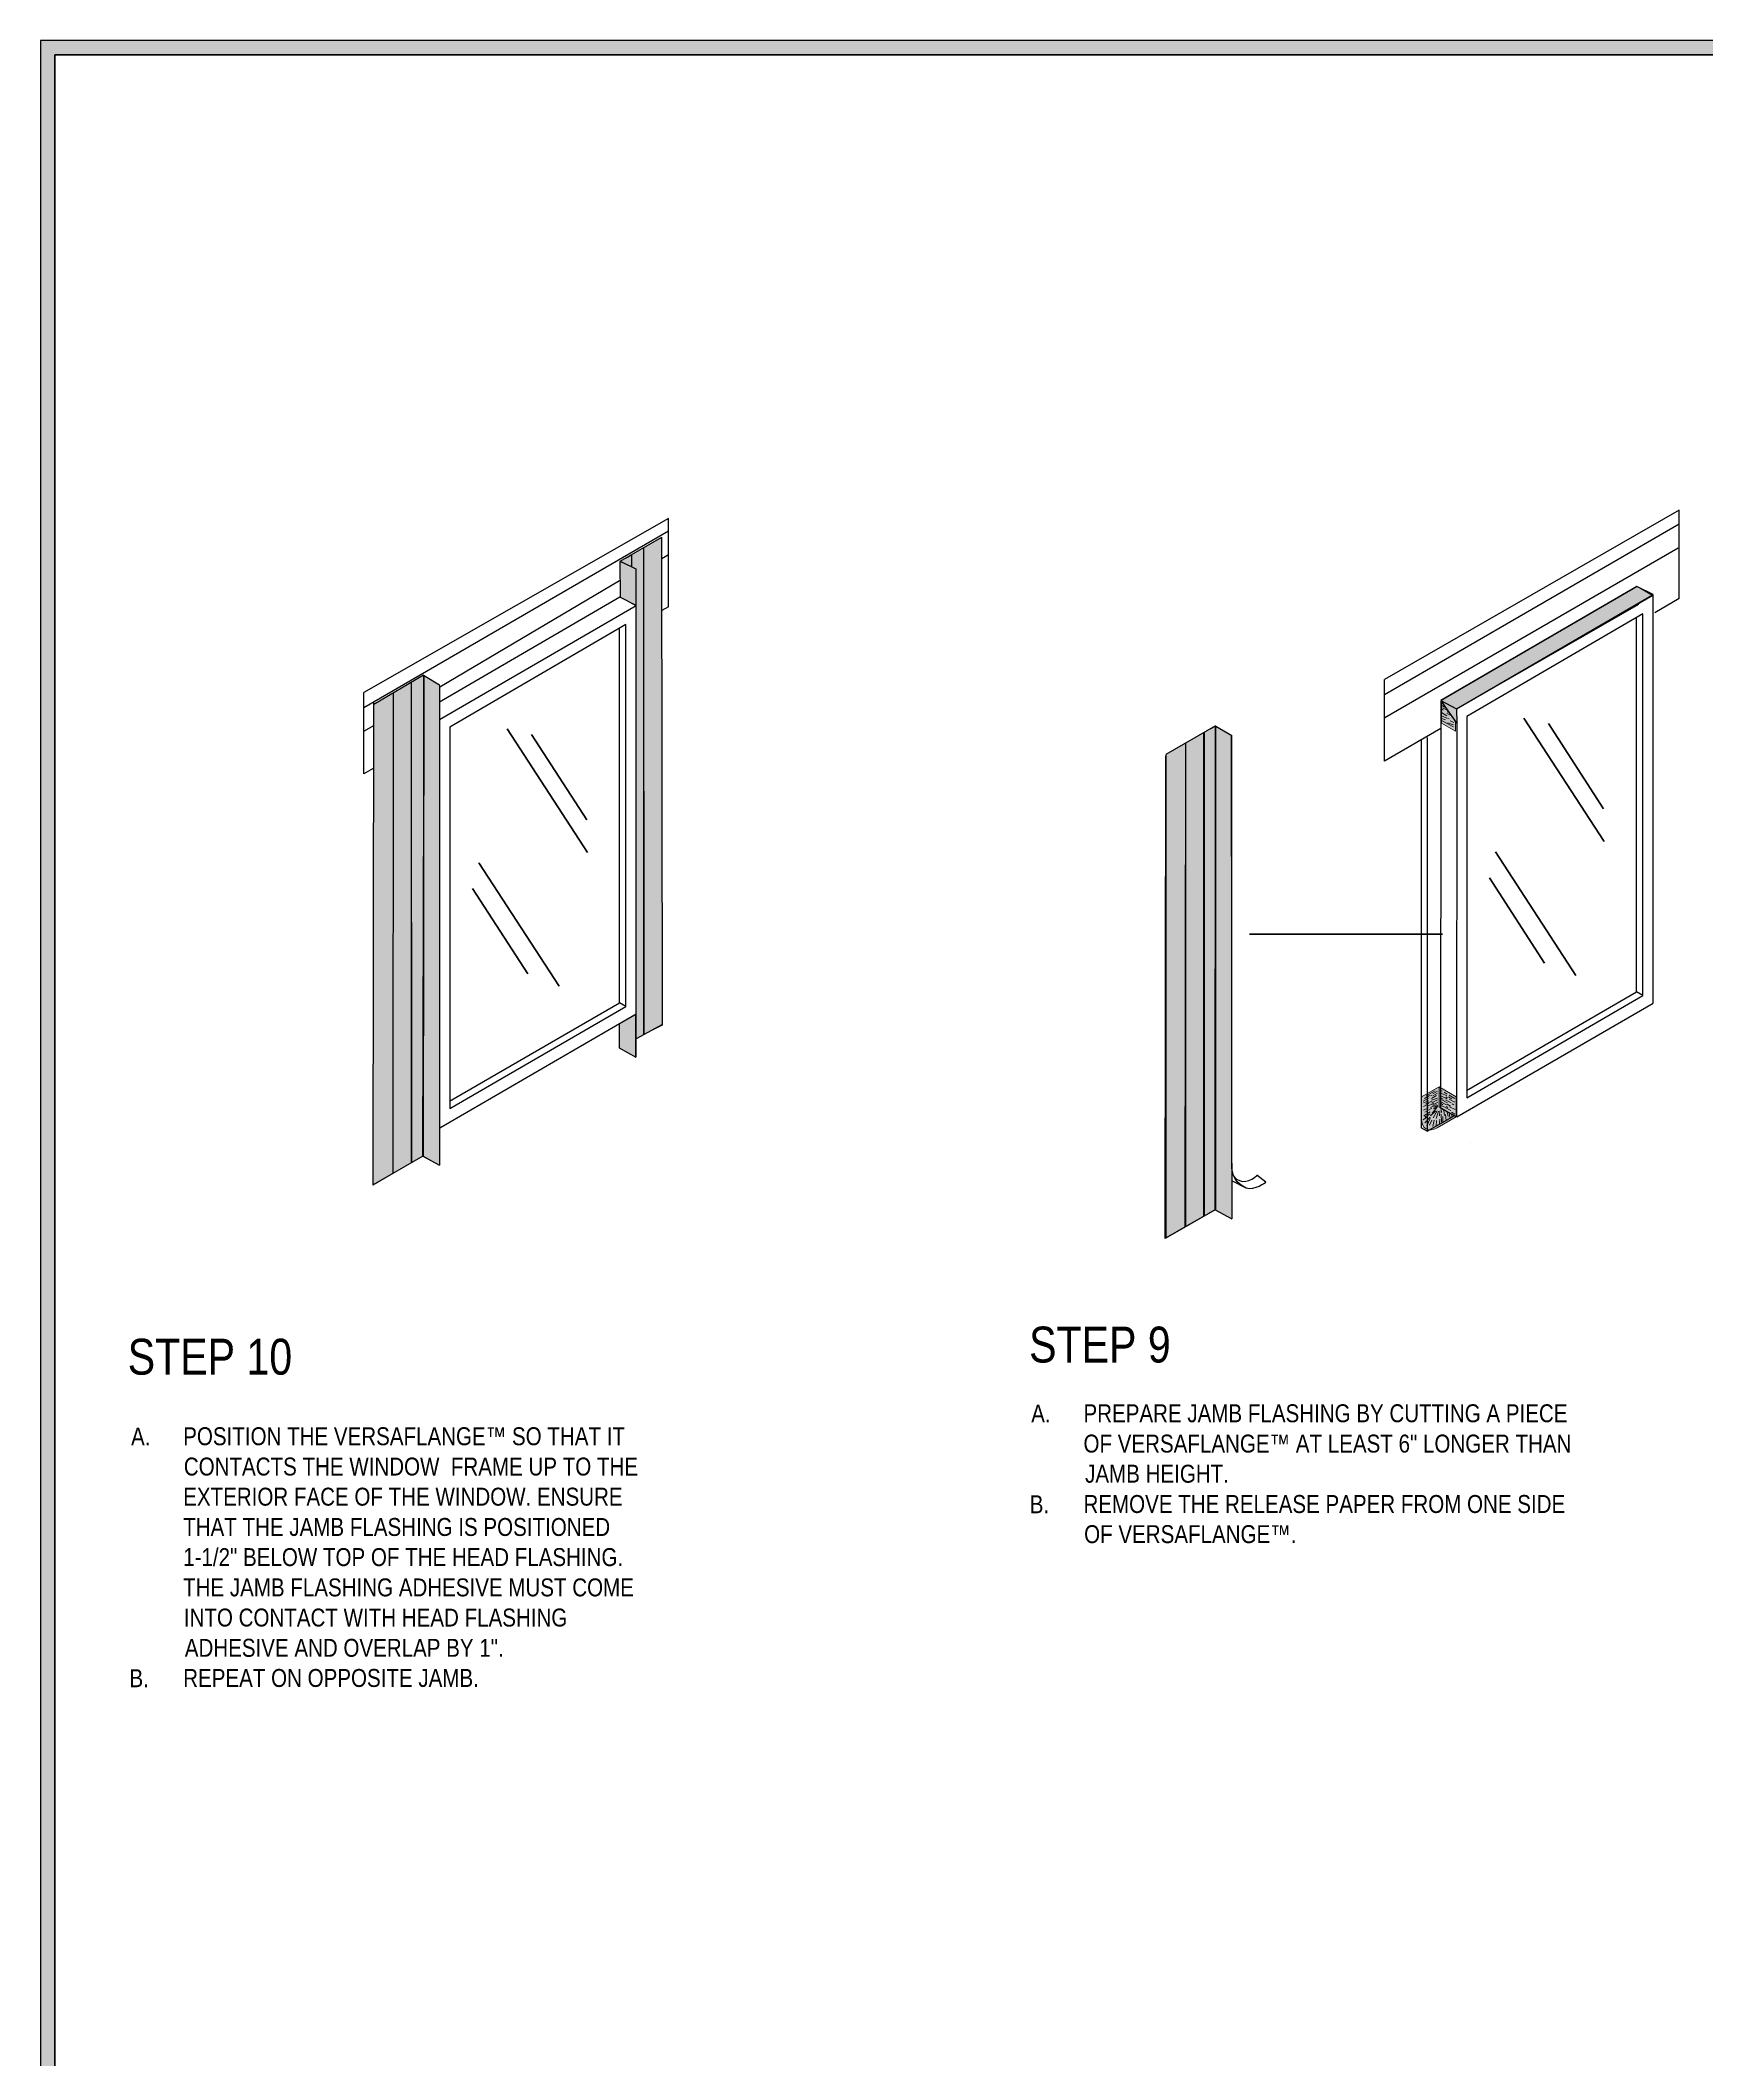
# Model space of a CAD drawing. Extents: x -1140 to 5605, y -816 to 2382.
# Drawn here: x -1114 to -69, y 459 to 1725 of the extents above; entities that cross this region are included whole.
import ezdxf

# ---------------------------------------------------------------- set-up
doc = ezdxf.new("R2010")
doc.units = 0
doc.header["$MEASUREMENT"] = 0
for name, color, linetype, lineweight in [('.ATI-HATCH', 7, 'Continuous', 0), ('.ATI-TEXT', 7, 'Continuous', 0), ('G-ANNO-TTLB', 7, 'Continuous', 0), ('TYVEK', 7, 'Continuous', 0)]:
    doc.layers.add(name, color=color, linetype=linetype, lineweight=lineweight)

# ---------------------------------------------------------------- blocks, each defined once
blk = doc.blocks.new('Block_406')
at = {"layer": 'TYVEK', "color": 3, "lineweight": 25, "true_color": 0x00ff00}
for points in [[(-750.5, 1376)], [(-873.7, 1304.7)]]:
    blk.add_lwpolyline(points, dxfattribs=at)
blk = doc.blocks.new('Block_407')
at = {"layer": 'TYVEK', "color": 3, "lineweight": 25, "true_color": 0x00ff00}
for points in [[(-873.7, 1304.7)], [(-863.7, 1299.2)]]:
    blk.add_lwpolyline(points, dxfattribs=at)
blk = doc.blocks.new('Block_408')
at = {"layer": 'TYVEK', "color": 3, "lineweight": 25, "true_color": 0x00ff00}
for points in [[(-863.5, 1290)], [(-863.7, 1043.4)]]:
    blk.add_lwpolyline(points, dxfattribs=at)
blk = doc.blocks.new('Block_409')
at = {"layer": 'TYVEK', "color": 3, "lineweight": 25, "true_color": 0x00ff00}
for p, q in [((-750.8, 1121.8), (-750.8, 1356.6)), ((-857.4, 1060), (-750.8, 1121.8))]:
    blk.add_line(p, q, dxfattribs=at)
blk = doc.blocks.new('Block_410')
at = {"layer": 'TYVEK', "color": 3, "lineweight": 25, "true_color": 0x00ff00}
for points in [[(-758.8, 1370.8)], [(-873.4, 1304.5)]]:
    blk.add_lwpolyline(points, dxfattribs=at)
blk = doc.blocks.new('Block_411')
at = {"layer": 'TYVEK', "color": 1, "lineweight": 25, "true_color": 0xff0000}
for points in [[(-873.4, 1304.5)], [(-863.5, 1290)]]:
    blk.add_lwpolyline(points, dxfattribs=at)
blk = doc.blocks.new('Block_412')
at = {"layer": 'TYVEK', "color": 1, "lineweight": 25, "true_color": 0xff0000}
for points in [[(-740.3, 1370.9), (-750.6, 1376.1), (-863.7, 1310.3)], [(-863.7, 1299.4)]]:
    blk.add_lwpolyline(points, dxfattribs=at)
blk = doc.blocks.new('Block_413')
at = {"layer": 'TYVEK', "color": 1, "lineweight": 25, "true_color": 0xff0000}
for points in [[(-863.7, 1322.2)], [(-863.7, 1320.5)], [(-863.7, 1019.8)]]:
    blk.add_lwpolyline(points, dxfattribs=at)
blk = doc.blocks.new('Block_414')
at = {"layer": 'TYVEK', "color": 1, "lineweight": 25, "true_color": 0xff0000}
blk.add_line((-735.5, 1101.9), (-735.5, 1407), dxfattribs=at)
for points in [[(-735.5, 1407)], [(-735.5, 1090.9)]]:
    blk.add_lwpolyline(points, dxfattribs=at)
blk = doc.blocks.new('Block_415')
at = {"layer": 'TYVEK', "color": 1, "lineweight": 25, "true_color": 0xff0000}
blk.add_line((-723.9, 1108.1), (-724.3, 1413.7), dxfattribs=at)
blk.add_lwpolyline([(-724.3, 1413.7)], dxfattribs=at)
blk = doc.blocks.new('Block_416')
at = {"layer": 'TYVEK', "color": 1, "lineweight": 25, "true_color": 0xff0000}
for points in [[(-709.3, 1397)], [(-709.3, 1094.6)]]:
    blk.add_lwpolyline(points, dxfattribs=at)
blk = doc.blocks.new('Block_417')
at = {"layer": 'TYVEK', "true_color": 0xe6e6e6, "transparency": 33554687}
h = blk.add_hatch(color=254, dxfattribs=at)
h.dxf.hatch_style = 2
h.paths.add_polyline_path([(-235.3, 1310.9), (-233.8, 1308.8), (-235.3, 1309.6)])
h = blk.add_hatch(color=254, dxfattribs=at)
h.dxf.hatch_style = 2
h.paths.add_polyline_path([(-226.5, 1298), (-226.5, 1292), (-235.3, 1297), (-235.3, 1309.6), (-233.8, 1308.8), (-233.8, 1308.7), (-231.2, 1305), (-230.2, 1303.5), (-229, 1301.8)])
at = {"layer": 'TYVEK', "color": 250, "lineweight": 9, "true_color": 0x231f20}
for p, q in [((-233.3, 1307.1), (-235.3, 1308.4)), ((-234.1, 1305.3), (-235.3, 1306)), ((-231.8, 1301.7), (-235.3, 1303.8)), ((-232, 1300.3), (-235.3, 1301.7)), ((-232.8, 1299.1), (-235.3, 1300.1)), ((-227.7, 1294.7), (-235.3, 1298.7)), ((-231.4, 1300.3), (-230.4, 1299.9)), ((-227.8, 1296.1), (-231.3, 1297.4)), ((-229.8, 1298.6), (-227.5, 1297.5))]:
    blk.add_line(p, q, dxfattribs=at)
at = {"layer": 'TYVEK', "color": 250, "lineweight": 18, "true_color": 0x231f20}
for points in [[(-235.3, 1310.9), (-233.8, 1308.8), (-235.3, 1309.6)], [(-229, 1301.8), (-226.5, 1298), (-226.5, 1292), (-235.3, 1297), (-235.3, 1310.9), (-233.8, 1308.8), (-233.8, 1308.7), (-231.2, 1305), (-230.2, 1303.5)], [(-226.5, 1298), (-226.5, 1292), (-235.3, 1297), (-235.3, 1309.6), (-233.8, 1308.8), (-233.8, 1308.7), (-231.2, 1305), (-230.2, 1303.5), (-229, 1301.8)]]:
    blk.add_lwpolyline(points, close=True, dxfattribs=at)
at = {"layer": 'TYVEK', "color": 250, "lineweight": 9, "true_color": 0x231f20}
for points in [[(-231.2, 1305), (-231.2, 1305), (-234.6, 1306.8)], [(-229, 1301.8), (-229, 1301.8), (-231.9, 1303.1)], [(-230.2, 1303.5), (-230.2, 1303.5), (-231.7, 1304.1)]]:
    blk.add_lwpolyline(points, dxfattribs=at)
blk = doc.blocks.new('Block_432')
at = {"layer": 'TYVEK', "color": 3, "lineweight": 25, "true_color": 0x00ff00}
for points in [[(-112.7, 1382.8)], [(-235.9, 1311.5)]]:
    blk.add_lwpolyline(points, dxfattribs=at)
blk = doc.blocks.new('Block_433')
at = {"layer": 'TYVEK', "color": 3, "lineweight": 25, "true_color": 0x00ff00}
for points in [[(-235.9, 1311.5)], [(-225.9, 1305.9)]]:
    blk.add_lwpolyline(points, dxfattribs=at)
blk = doc.blocks.new('Block_434')
at = {"layer": 'TYVEK', "color": 3, "lineweight": 25, "true_color": 0x00ff00}
for p, q in [((-225.9, 1050.2), (-235.9, 1055.7)), ((-244.3, 1041.2), (-248.1, 1043.4))]:
    blk.add_line(p, q, dxfattribs=at)
blk = doc.blocks.new('Block_435')
at = {"layer": 'TYVEK', "color": 3, "lineweight": 25, "true_color": 0x00ff00}
for p, q in [((-113, 1128.6), (-113, 1363.3)), ((-219.6, 1066.8), (-113, 1128.6))]:
    blk.add_line(p, q, dxfattribs=at)
blk = doc.blocks.new('Block_431')
at = {"layer": 'TYVEK', "color": 3, "lineweight": 25, "true_color": 0x00ff00}
for p, q in [((-102.6, 1377.2), (-225.8, 1305.9)), ((-102.5, 1121.7), (-102.5, 1377.5)), ((-235.6, 1293.8), (-235.9, 1055.7)), ((-225.7, 1296.8), (-225.9, 1050.2)), ((-248.1, 1286.6), (-248.1, 1043.4)), ((-244.3, 1288.2), (-244.3, 1041.2)), ((-109, 1126.2), (-113, 1128.6)), ((-225.7, 1050.2), (-102.5, 1121.5)), ((-244.3, 1041.2), (-227.4, 1050.9))]:
    blk.add_line(p, q, dxfattribs=at)
at = {"layer": 'TYVEK', "color": 252, "lineweight": 35, "true_color": 0x848484}
for p, q in [((-183.6, 1300.3), (-133.2, 1222.8)), ((-168.2, 1296.8), (-133.6, 1243.3)), ((-201.3, 1216.3), (-150.9, 1138.8)), ((-205.2, 1200.1), (-170.6, 1146.6))]:
    blk.add_line(p, q, dxfattribs=at)
at = {"layer": 'TYVEK', "color": 3, "lineweight": 25, "true_color": 0x00ff00}
for points in [[(-109, 1126.2), (-109, 1365.7), (-219.4, 1301.3), (-219.4, 1062.2), (-109, 1126.2)], [(-244.3, 1305.9)]]:
    blk.add_lwpolyline(points, dxfattribs=at)
at = {"layer": 'TYVEK'}
for name in ['Block_432', 'Block_435', 'Block_433', 'Block_434']:
    blk.add_blockref(name, (0, 0), dxfattribs=at)
blk = doc.blocks.new('Block_436')
at = {"layer": 'TYVEK', "color": 3, "lineweight": 25, "true_color": 0x00ff00}
for points in [[(-121, 1377.6)], [(-235.6, 1311.2)]]:
    blk.add_lwpolyline(points, dxfattribs=at)
blk = doc.blocks.new('Block_437')
at = {"layer": 'TYVEK', "color": 1, "lineweight": 25, "true_color": 0xff0000}
for p in [(-235.6, 1311.2), (-225.9, 1305.9)]:
    blk.add_line(p, (-225.7, 1296.8), dxfattribs=at)
blk = doc.blocks.new('Block_439')
at = {"layer": 'TYVEK', "true_color": 0xe6e6e6, "transparency": 33554687}
h = blk.add_hatch(color=254, dxfattribs=at)
h.dxf.hatch_style = 2
edge = h.paths.add_edge_path()
edge.add_spline(control_points=[(-236.8, 1056.5), (-236.8, 1056.5), (-236.8, 1069), (-236.8, 1069), (-236.8, 1069), (-247.7, 1062.7), (-247.7, 1062.7), (-247.7, 1062.7), (-247.7, 1048.9), (-247.7, 1048.9), (-247.7, 1042.7), (-243.3, 1040.2), (-238, 1043.3), (-238, 1043.3), (-226, 1050.2), (-226, 1050.2), (-226, 1050.2), (-236.8, 1056.5), (-236.8, 1056.5)], knot_values=[0, 0, 0, 0, 1, 1, 1, 2, 2, 2, 3, 3, 3, 4, 4, 4, 5, 5, 5, 6, 6, 6, 6], degree=3, periodic=0)
h = blk.add_hatch(color=254, dxfattribs=at)
h.dxf.hatch_style = 2
h.paths.add_polyline_path([(-226, 1050.2), (-226, 1062.7), (-236.8, 1069), (-236.8, 1056.5)])
at = {"layer": 'TYVEK', "color": 250, "lineweight": 9, "true_color": 0x231f20}
for p, q in [((-244.8, 1063.4), (-239.2, 1066.6)), ((-240.6, 1064.7), (-237.8, 1066.3)), ((-240.6, 1063.4), (-237.7, 1065.1)), ((-234.9, 1066.3), (-236, 1066.9)), ((-231.8, 1063.3), (-235.4, 1065.1)), ((-231.6, 1064.4), (-233.6, 1065.6)), ((-246.7, 1060.1), (-242.9, 1062.2)), ((-246.5, 1059), (-243.2, 1060.2)), ((-246.5, 1056.6), (-243.1, 1058.5)), ((-246.5, 1054.4), (-243.5, 1055.8)), ((-246.3, 1050.9), (-242.3, 1053.4)), ((-242.7, 1063.6), (-246, 1061.6)), ((-245.7, 1053.2), (-241.4, 1055.6)), ((-245.1, 1058.4), (-241, 1060.1)), ((-244.5, 1056.6), (-240.1, 1058.8)), ((-242.2, 1063.3), (-241.3, 1063.8)), ((-242.1, 1056.1), (-238.4, 1058)), ((-242.1, 1050.8), (-238.8, 1053.9)), ((-241.6, 1061.7), (-238.4, 1063.6)), ((-241.5, 1060.7), (-237.8, 1062)), ((-241.4, 1059), (-237.7, 1060.9)), ((-241.1, 1052.6), (-237.9, 1056.2)), ((-240.9, 1057.5), (-237.6, 1059.4)), ((-240.4, 1049.6), (-238, 1053.9)), ((-240.2, 1055.3), (-237.6, 1056.8)), ((-240.1, 1056.3), (-237.6, 1057.6)), ((-238.5, 1049.2), (-237.1, 1053.8)), ((-236.6, 1050.9), (-236.3, 1054)), ((-234.1, 1061.2), (-236.1, 1062.4)), ((-232.1, 1057.7), (-235.7, 1059.6)), ((-232, 1061.5), (-235.6, 1063.4)), ((-234.4, 1057.8), (-235.5, 1058.5)), ((-235.3, 1052.9), (-235.5, 1054.9)), ((-233.4, 1056.2), (-235.4, 1057.4)), ((-235.2, 1046.9), (-235.4, 1051.8)), ((-231.5, 1059), (-235.1, 1060.8)), ((-233.8, 1054.1), (-233.4, 1051.1)), ((-229.3, 1054.2), (-232.9, 1056.1)), ((-229.1, 1059), (-232.7, 1060.9)), ((-232.4, 1047.8), (-232.7, 1051.7)), ((-231.5, 1062), (-232.6, 1062.7)), ((-231.3, 1056.1), (-232.4, 1056.7)), ((-231.1, 1050.4), (-231.7, 1053.1)), ((-229.6, 1056.9), (-231.6, 1058.1)), ((-228.8, 1061.4), (-230.8, 1062.7)), ((-226.9, 1061.8), (-230.5, 1063.7)), ((-226.9, 1059.3), (-230.5, 1061.2)), ((-229.9, 1049.2), (-230.5, 1052.7)), ((-226.6, 1054.7), (-230.2, 1056.5)), ((-228.6, 1050), (-229, 1051.8)), ((-226.9, 1051.9), (-228.9, 1053.2)), ((-227.5, 1057.7), (-228.6, 1058.4)), ((-246.7, 1048.3), (-243.8, 1050.5)), ((-245.7, 1046.4), (-242.3, 1050)), ((-244.4, 1044.6), (-242.3, 1049.2)), ((-242.7, 1044.9), (-241.4, 1048.1)), ((-240.7, 1044.1), (-239.8, 1048.1)), ((-238.5, 1044.6), (-238.4, 1048)), ((-236.6, 1046), (-236.3, 1048.8)), ((-234.4, 1050.4), (-234.4, 1046.7))]:
    blk.add_line(p, q, dxfattribs=at)
at = {"layer": 'TYVEK', "color": 250, "lineweight": 18, "true_color": 0x231f20}
blk.add_lwpolyline([(-226, 1050.2), (-226, 1062.7), (-236.8, 1069), (-236.8, 1056.5)], close=True, dxfattribs=at)
for points in [[(-236.8, 1056.5), (-236.8, 1056.5), (-236.8, 1069), (-236.8, 1069), (-236.8, 1069), (-247.7, 1062.7), (-247.7, 1062.7), (-247.7, 1062.7), (-247.7, 1048.9), (-247.7, 1048.9), (-247.7, 1042.7), (-243.3, 1040.2), (-238, 1043.3), (-238, 1043.3), (-226, 1050.2), (-226, 1050.2), (-226, 1050.2), (-236.8, 1056.5), (-236.8, 1056.5)], [(-236.8, 1069), (-236.8, 1069), (-247.7, 1062.7), (-247.7, 1062.7), (-247.7, 1062.7), (-247.7, 1048.9), (-247.7, 1048.9), (-247.7, 1042.7), (-243.3, 1040.2), (-238, 1043.3), (-238, 1043.3), (-226, 1050.2), (-226, 1050.2), (-226, 1050.2), (-226, 1062.7), (-226, 1062.7), (-226, 1062.7), (-236.8, 1069), (-236.8, 1069)]]:
    blk.add_open_spline(points, degree=3, knots=[0, 0, 0, 0, 1, 1, 1, 2, 2, 2, 3, 3, 3, 4, 4, 4, 5, 5, 5, 6, 6, 6, 6], dxfattribs=at)
at = {"layer": 'TYVEK', "color": 250, "lineweight": 9, "true_color": 0x231f20}
blk.add_open_spline([(-245.8, 1050), (-245.6, 1050.2), (-242.4, 1052), (-242.4, 1052)], degree=3, dxfattribs=at)
blk = doc.blocks.new('Block_504')
at = {"layer": '.ATI-TEXT', "char_height": 0.2, "attachment_point": 7}
for s, insert in [('\\C18;\\c0;\\FArial Narrow|b0|i0|c1;\\H11.249999;\\W1.000000;A.', (-1057.2, 844.1)), ('\\C18;\\c0;\\FArial Narrow|b0|i0|c1;\\H11.249999;\\W1.000000;POSITION THE VERSAFLANGE™ SO THAT IT ', (-1024.5, 844.1)), ('\\C18;\\c0;\\FArial Narrow|b0|i0|c1;\\H11.249999;\\W1.000000;CONTACTS THE WINDOW  FRAME UP TO THE ', (-1024.1, 825.1)), ('\\C18;\\c0;\\FArial Narrow|b0|i0|c1;\\H11.249999;\\W1.000000;EXTERIOR FACE OF THE WINDOW. ENSURE', (-1024.5, 806.2)), ('\\C18;\\c0;\\FArial Narrow|b0|i0|c1;\\H11.249999;\\W1.000000;THAT THE JAMB FLASHING IS POSITIONED', (-1024.5, 787.2)), ('\\C18;\\c0;\\FArial Narrow|b0|i0|c1;\\H11.249999;\\W1.000000;1-1/2" BELOW TOP OF THE HEAD FLASHING.', (-1024.5, 768.3)), ('\\C18;\\c0;\\FArial Narrow|b0|i0|c1;\\H11.249999;\\W1.000000;THE JAMB FLASHING ADHESIVE MUST COME', (-1024.6, 749.3)), ('\\C18;\\c0;\\FArial Narrow|b0|i0|c1;\\H11.249999;\\W1.000000;INTO CONTACT WITH HEAD FLASHING', (-1024.1, 730.4)), ('\\C18;\\c0;\\FArial Narrow|b0|i0|c1;\\H11.249999;\\W1.000000;ADHESIVE AND OVERLAP BY 1".', (-1023.5, 711.4)), ('\\C18;\\c0;\\FArial Narrow|b0|i0|c1;\\H11.249999;\\W1.000000;B.', (-1058.2, 692.5)), ('\\C18;\\c0;\\FArial Narrow|b0|i0|c1;\\H11.249999;\\W1.000000;REPEAT ON OPPOSITE JAMB.', (-1024.5, 692.5))]:
    blk.add_mtext(s, dxfattribs=dict(at, insert=insert))
blk = doc.blocks.new('Block_505')
at = {"layer": '.ATI-TEXT', "char_height": 0.2, "attachment_point": 7}
for s, insert in [('\\C18;\\c0;\\FArial Narrow|b0|i0|c1;\\H11.249999;\\W1.000000;A.', (-492.6, 858.5)), ('\\C18;\\c0;\\FArial Narrow|b0|i0|c1;\\H11.249999;\\W1.000000;PREPARE JAMB FLASHING BY CUTTING A PIECE', (-459.8, 858.5)), ('\\C18;\\c0;\\FArial Narrow|b0|i0|c1;\\H11.249999;\\W1.000000;OF VERSAFLANGE™ AT LEAST 6" LONGER THAN', (-459.8, 839.5)), ('\\C18;\\c0;\\FArial Narrow|b0|i0|c1;\\H11.249999;\\W1.000000;JAMB HEIGHT.', (-458.8, 820.6)), ('\\C18;\\c0;\\FArial Narrow|b0|i0|c1;\\H11.249999;\\W1.000000;B.', (-493.5, 801.6)), ('\\C18;\\c0;\\FArial Narrow|b0|i0|c1;\\H11.249999;\\W1.000000;REMOVE THE RELEASE PAPER FROM ONE SIDE', (-459.8, 801.6)), ('\\C18;\\c0;\\FArial Narrow|b0|i0|c1;\\H11.249999;\\W1.000000;OF VERSAFLANGE™.', (-459.4, 782.7))]:
    blk.add_mtext(s, dxfattribs=dict(at, insert=insert))

msp = doc.modelspace()

# ---------------------------------------------------------------- hatches: boundary and pattern name
at = {"layer": '.ATI-HATCH', "true_color": 0x808080, "transparency": 33554687}
h = msp.add_hatch(color=8, dxfattribs=at)
edge = h.paths.add_edge_path()
edge.add_spline(control_points=[(-743, 1402.4), (-743, 1402.4), (-750.6, 1398.5), (-750.6, 1398.5), (-750.6, 1398.5), (-743, 1395), (-743, 1395), (-743, 1395), (-743, 1402.4), (-743, 1402.4)], knot_values=[0, 0, 0, 0, 1, 1, 1, 2, 2, 2, 3, 3, 3, 3], degree=3, periodic=0)
edge = h.paths.add_edge_path()
edge.add_spline(control_points=[(-735.5, 1407), (-735.5, 1407), (-743, 1403), (-743, 1403), (-743, 1403), (-743, 1395), (-743, 1395), (-743, 1395), (-740.5, 1393.8), (-740.5, 1393.8), (-740.5, 1393.8), (-740.3, 1099.1), (-740.3, 1099.1), (-740.3, 1099.1), (-735.5, 1101.9), (-735.5, 1101.9)], knot_values=[0, 0, 0, 0, 1, 1, 1, 2, 2, 2, 3, 3, 3, 4, 4, 4, 5, 5, 5, 5], degree=3, periodic=0)
edge.add_line((-735.5, 1101.9), (-735.5, 1407))
edge = h.paths.add_edge_path()
edge.add_spline(control_points=[(-735.5, 1407), (-735.5, 1407), (-735.3, 1102), (-735.3, 1102), (-735.3, 1102), (-723.8, 1107.6), (-723.8, 1107.6), (-723.8, 1107.6), (-724.3, 1413.7), (-724.3, 1413.7)], knot_values=[0, 0, 0, 0, 1, 1, 1, 2, 2, 2, 3, 3, 3, 3], degree=3, periodic=0)
edge.add_line((-724.3, 1413.7), (-735.5, 1407))
at = {"layer": '.ATI-HATCH', "true_color": 0x808080, "transparency": 33554559}
h = msp.add_hatch(color=8, dxfattribs=at)
edge = h.paths.add_edge_path()
edge.add_spline(control_points=[(-740.5, 1393.8), (-740.5, 1393.8), (-750.6, 1398.5), (-750.6, 1398.5), (-750.6, 1398.5), (-750.5, 1376.1), (-750.5, 1376.1), (-750.5, 1376.1), (-740.6, 1370.7), (-740.6, 1370.7), (-740.6, 1370.7), (-740.5, 1393.8), (-740.5, 1393.8)], knot_values=[0, 0, 0, 0, 1, 1, 1, 2, 2, 2, 3, 3, 3, 4, 4, 4, 4], degree=3, periodic=0)
edge = h.paths.add_edge_path()
edge.add_spline(control_points=[(-905, 1308.7), (-905, 1308.7), (-905.6, 1007.4), (-905.6, 1007.4), (-905.6, 1007.4), (-893.1, 1014.6), (-893.1, 1014.6), (-893.1, 1014.6), (-892.5, 1316.1), (-892.5, 1316.1)], knot_values=[0, 0, 0, 0, 1, 1, 1, 2, 2, 2, 3, 3, 3, 3], degree=3, periodic=0)
edge.add_line((-892.5, 1316.1), (-905, 1308.7))
edge = h.paths.add_edge_path()
edge.add_spline(control_points=[(-892.5, 1316.1), (-892.5, 1316.1), (-893, 1014.9), (-893, 1014.9), (-893, 1014.9), (-881.3, 1021.6), (-881.3, 1021.6), (-881.3, 1021.6), (-881.3, 1322.8), (-881.3, 1322.8)], knot_values=[0, 0, 0, 0, 1, 1, 1, 2, 2, 2, 3, 3, 3, 3], degree=3, periodic=0)
edge.add_line((-881.3, 1322.8), (-892.5, 1316.1))
edge = h.paths.add_edge_path()
edge.add_spline(control_points=[(-881.3, 1322.8), (-881.3, 1322.8), (-881, 1021.6), (-881, 1021.6), (-881, 1021.6), (-874, 1025.7), (-874, 1025.7), (-874, 1025.7), (-873.8, 1327.2), (-873.8, 1327.2)], knot_values=[0, 0, 0, 0, 1, 1, 1, 2, 2, 2, 3, 3, 3, 3], degree=3, periodic=0)
edge.add_line((-873.8, 1327.2), (-881.3, 1322.8))
edge = h.paths.add_edge_path()
edge.add_spline(control_points=[(-873.4, 1327), (-873.4, 1327), (-873.7, 1025.5), (-873.7, 1025.5), (-873.7, 1025.5), (-863.7, 1019.8), (-863.7, 1019.8), (-863.7, 1019.8), (-863.7, 1321.1), (-863.7, 1321.1)], knot_values=[0, 0, 0, 0, 1, 1, 1, 2, 2, 2, 3, 3, 3, 3], degree=3, periodic=0)
edge.add_line((-863.7, 1321.1), (-873.4, 1327))
at = {"layer": '.ATI-HATCH', "true_color": 0x808080, "transparency": 33554687}
h = msp.add_hatch(color=8, dxfattribs=at)
edge = h.paths.add_edge_path()
edge.add_spline(control_points=[(-225.9, 1305.9), (-225.9, 1305.9), (-235.6, 1311.2), (-235.6, 1311.2), (-235.6, 1311.2), (-225.7, 1296.8), (-225.7, 1296.8), (-225.7, 1296.8), (-225.9, 1305.9), (-225.9, 1305.9)], knot_values=[0, 0, 0, 0, 1, 1, 1, 2, 2, 2, 3, 3, 3, 3], degree=3, periodic=0)
edge = h.paths.add_edge_path()
edge.add_spline(control_points=[(-103, 1377.2), (-103, 1377.2), (-112.5, 1382.9), (-112.5, 1382.9), (-112.5, 1382.9), (-235.4, 1311.4), (-235.4, 1311.4), (-235.4, 1311.4), (-225.9, 1305.9), (-225.9, 1305.9), (-225.9, 1305.9), (-111.4, 1371.6), (-111.4, 1371.6)], knot_values=[0, 0, 0, 0, 1, 1, 1, 2, 2, 2, 3, 3, 3, 4, 4, 4, 4], degree=3, periodic=0)
edge.add_line((-111.4, 1371.6), (-103, 1377.2))
at = {"layer": '.ATI-HATCH', "true_color": 0x808080, "transparency": 33554559}
h = msp.add_hatch(color=8, dxfattribs=at)
edge = h.paths.add_edge_path()
edge.add_spline(control_points=[(-376.8, 1295.2), (-376.8, 1295.2), (-383.9, 1291.5), (-383.9, 1291.5), (-383.9, 1291.5), (-383.9, 988.1), (-383.9, 988.1), (-383.9, 988.1), (-376.8, 992.2), (-376.8, 992.2), (-376.8, 992.2), (-376.8, 1295.2), (-376.8, 1295.2)], knot_values=[0, 0, 0, 0, 1, 1, 1, 2, 2, 2, 3, 3, 3, 4, 4, 4, 4], degree=3, periodic=0)
edge = h.paths.add_edge_path()
edge.add_spline(control_points=[(-376.8, 1295.2), (-376.8, 1295.2), (-377.3, 991.9), (-377.3, 991.9), (-377.3, 991.9), (-366.8, 986.3), (-366.8, 986.3), (-366.8, 986.3), (-367.2, 1289.1), (-367.2, 1289.1)], knot_values=[0, 0, 0, 0, 1, 1, 1, 2, 2, 2, 3, 3, 3, 3], degree=3, periodic=0)
edge.add_line((-367.2, 1289.1), (-376.8, 1295.2))
at = {"layer": '.ATI-HATCH', "true_color": 0x808080, "transparency": 33554687}
h = msp.add_hatch(color=8, dxfattribs=at)
edge = h.paths.add_edge_path()
edge.add_spline(control_points=[(-383.9, 1291.5), (-383.9, 1291.5), (-395.6, 1284.8), (-395.6, 1284.8), (-395.6, 1284.8), (-395.6, 981.7), (-395.6, 981.7), (-395.6, 981.7), (-383.9, 988.4), (-383.9, 988.4), (-383.9, 988.4), (-383.9, 1291.5), (-383.9, 1291.5)], knot_values=[0, 0, 0, 0, 1, 1, 1, 2, 2, 2, 3, 3, 3, 4, 4, 4, 4], degree=3, periodic=0)
edge = h.paths.add_edge_path()
edge.add_spline(control_points=[(-408, 1277.6), (-408, 1277.6), (-408, 974.5), (-408, 974.5), (-408, 974.5), (-395.6, 981.7), (-395.6, 981.7), (-395.6, 981.7), (-395.6, 1284.8), (-395.6, 1284.8)], knot_values=[0, 0, 0, 0, 1, 1, 1, 2, 2, 2, 3, 3, 3, 3], degree=3, periodic=0)
edge.add_line((-395.6, 1284.8), (-408, 1277.6))
at = {"layer": '.ATI-HATCH', "true_color": 0x808080, "transparency": 33554559}
msp.add_hatch(color=8, dxfattribs=at).paths.add_polyline_path([(-751, 1108.3), (-751, 1093.4), (-740.7, 1087.8), (-740.7, 1114.2)])
at = {"layer": 'G-ANNO-TTLB', "true_color": 0xff00ff, "transparency": 33554687}
h = msp.add_hatch(color=6, dxfattribs=at)
edge = h.paths.add_edge_path()
edge.add_spline(control_points=[(1815.4, -731.7), (1815.4, -731.7), (-1114.1, -731.7), (-1114.1, -731.7), (-1114.1, -731.7), (-1114.1, 1725.3), (-1114.1, 1725.3), (-1114.1, 1725.3), (1815.4, 1725.3), (1815.4, 1725.3), (1815.4, 1725.3), (1815.4, -731.7), (1815.4, -731.7)], knot_values=[0, 0, 0, 0, 1, 1, 1, 2, 2, 2, 3, 3, 3, 4, 4, 4, 4], degree=3, periodic=0)
edge = h.paths.add_edge_path()
edge.add_spline(control_points=[(-1105.1, 1716.3), (-1105.1, 1716.3), (-1105.1, -722.7), (-1105.1, -722.7), (-1105.1, -722.7), (1806.4, -722.7), (1806.4, -722.7), (1806.4, -722.7), (1806.4, 1716.3), (1806.4, 1716.3), (1806.4, 1716.3), (-1105.1, 1716.3), (-1105.1, 1716.3)], knot_values=[0, 0, 0, 0, 1, 1, 1, 2, 2, 2, 3, 3, 3, 4, 4, 4, 4], degree=3, periodic=0)
edge.add_line((-1105.1, 1716.3), (-1105.1, 1716.3))

# ---------------------------------------------------------------- linework, layer by layer
at = {"layer": '.ATI-HATCH'}
msp.add_lwpolyline([(-751, 1108.3), (-751, 1093.4), (-740.7, 1087.8), (-740.7, 1114.2)], close=True, dxfattribs=at)
for points, knots in [([(-735.5, 1407), (-735.5, 1407), (-743, 1403), (-743, 1403), (-743, 1403), (-743, 1395), (-743, 1395), (-743, 1395), (-740.5, 1393.8), (-740.5, 1393.8), (-740.5, 1393.8), (-740.3, 1099.1), (-740.3, 1099.1), (-740.3, 1099.1), (-735.5, 1101.9), (-735.5, 1101.9)], [0, 0, 0, 0, 1, 1, 1, 2, 2, 2, 3, 3, 3, 4, 4, 4, 5, 5, 5, 5]), ([(-735.5, 1407), (-735.5, 1407), (-735.3, 1102), (-735.3, 1102), (-735.3, 1102), (-723.8, 1107.6), (-723.8, 1107.6), (-723.8, 1107.6), (-724.3, 1413.7), (-724.3, 1413.7)], [0, 0, 0, 0, 1, 1, 1, 2, 2, 2, 3, 3, 3, 3]), ([(-743, 1402.4), (-743, 1402.4), (-750.6, 1398.5), (-750.6, 1398.5), (-750.6, 1398.5), (-743, 1395), (-743, 1395), (-743, 1395), (-743, 1402.4), (-743, 1402.4)], [0, 0, 0, 0, 1, 1, 1, 2, 2, 2, 3, 3, 3, 3]), ([(-740.5, 1393.8), (-740.5, 1393.8), (-750.6, 1398.5), (-750.6, 1398.5), (-750.6, 1398.5), (-750.5, 1376.1), (-750.5, 1376.1), (-750.5, 1376.1), (-740.6, 1370.7), (-740.6, 1370.7), (-740.6, 1370.7), (-740.5, 1393.8), (-740.5, 1393.8)], [0, 0, 0, 0, 1, 1, 1, 2, 2, 2, 3, 3, 3, 4, 4, 4, 4]), ([(-103, 1377.2), (-103, 1377.2), (-112.5, 1382.9), (-112.5, 1382.9), (-112.5, 1382.9), (-235.4, 1311.4), (-235.4, 1311.4), (-235.4, 1311.4), (-225.9, 1305.9), (-225.9, 1305.9), (-225.9, 1305.9), (-111.4, 1371.6), (-111.4, 1371.6)], [0, 0, 0, 0, 1, 1, 1, 2, 2, 2, 3, 3, 3, 4, 4, 4, 4]), ([(-892.5, 1316.1), (-892.5, 1316.1), (-893, 1014.9), (-893, 1014.9), (-893, 1014.9), (-881.3, 1021.6), (-881.3, 1021.6), (-881.3, 1021.6), (-881.3, 1322.8), (-881.3, 1322.8)], [0, 0, 0, 0, 1, 1, 1, 2, 2, 2, 3, 3, 3, 3]), ([(-881.3, 1322.8), (-881.3, 1322.8), (-881, 1021.6), (-881, 1021.6), (-881, 1021.6), (-874, 1025.7), (-874, 1025.7), (-874, 1025.7), (-873.8, 1327.2), (-873.8, 1327.2)], [0, 0, 0, 0, 1, 1, 1, 2, 2, 2, 3, 3, 3, 3]), ([(-873.4, 1327), (-873.4, 1327), (-873.7, 1025.5), (-873.7, 1025.5), (-873.7, 1025.5), (-863.7, 1019.8), (-863.7, 1019.8), (-863.7, 1019.8), (-863.7, 1321.1), (-863.7, 1321.1)], [0, 0, 0, 0, 1, 1, 1, 2, 2, 2, 3, 3, 3, 3]), ([(-905, 1308.7), (-905, 1308.7), (-905.6, 1007.4), (-905.6, 1007.4), (-905.6, 1007.4), (-893.1, 1014.6), (-893.1, 1014.6), (-893.1, 1014.6), (-892.5, 1316.1), (-892.5, 1316.1)], [0, 0, 0, 0, 1, 1, 1, 2, 2, 2, 3, 3, 3, 3]), ([(-225.9, 1305.9), (-225.9, 1305.9), (-235.6, 1311.2), (-235.6, 1311.2), (-235.6, 1311.2), (-225.7, 1296.8), (-225.7, 1296.8), (-225.7, 1296.8), (-225.9, 1305.9), (-225.9, 1305.9)], [0, 0, 0, 0, 1, 1, 1, 2, 2, 2, 3, 3, 3, 3]), ([(-376.8, 1295.2), (-376.8, 1295.2), (-383.9, 1291.5), (-383.9, 1291.5), (-383.9, 1291.5), (-383.9, 988.1), (-383.9, 988.1), (-383.9, 988.1), (-376.8, 992.2), (-376.8, 992.2), (-376.8, 992.2), (-376.8, 1295.2), (-376.8, 1295.2)], [0, 0, 0, 0, 1, 1, 1, 2, 2, 2, 3, 3, 3, 4, 4, 4, 4]), ([(-376.8, 1295.2), (-376.8, 1295.2), (-377.3, 991.9), (-377.3, 991.9), (-377.3, 991.9), (-366.8, 986.3), (-366.8, 986.3), (-366.8, 986.3), (-367.2, 1289.1), (-367.2, 1289.1)], [0, 0, 0, 0, 1, 1, 1, 2, 2, 2, 3, 3, 3, 3]), ([(-408, 1277.6), (-408, 1277.6), (-408, 974.5), (-408, 974.5), (-408, 974.5), (-395.6, 981.7), (-395.6, 981.7), (-395.6, 981.7), (-395.6, 1284.8), (-395.6, 1284.8)], [0, 0, 0, 0, 1, 1, 1, 2, 2, 2, 3, 3, 3, 3]), ([(-383.9, 1291.5), (-383.9, 1291.5), (-395.6, 1284.8), (-395.6, 1284.8), (-395.6, 1284.8), (-395.6, 981.7), (-395.6, 981.7), (-395.6, 981.7), (-383.9, 988.4), (-383.9, 988.4), (-383.9, 988.4), (-383.9, 1291.5), (-383.9, 1291.5)], [0, 0, 0, 0, 1, 1, 1, 2, 2, 2, 3, 3, 3, 4, 4, 4, 4])]:
    msp.add_open_spline(points, degree=3, knots=knots, dxfattribs=at)
at = {"layer": 'G-ANNO-TTLB', "color": 6, "lineweight": 30, "true_color": 0xff00ff}
for p, q in [((1815.4, 1725.3), (-1114.1, 1725.3)), ((-1114.1, 1725.3), (-1114.1, -731.7)), ((1806.4, 1716.3), (-1105.1, 1716.3)), ((-1105.1, 1716.3), (-1105.1, -722.7)), ((-1105.1, 1716.3), (1806.4, 1716.3)), ((-1105.1, -722.7), (-1105.1, 1716.3))]:
    msp.add_line(p, q, dxfattribs=at)
at = {"layer": 'G-ANNO-TTLB'}
for points in [[(1815.4, -731.7), (1815.4, -731.7), (-1114.1, -731.7), (-1114.1, -731.7), (-1114.1, -731.7), (-1114.1, 1725.3), (-1114.1, 1725.3), (-1114.1, 1725.3), (1815.4, 1725.3), (1815.4, 1725.3), (1815.4, 1725.3), (1815.4, -731.7), (1815.4, -731.7)], [(-1105.1, 1716.3), (-1105.1, 1716.3), (-1105.1, -722.7), (-1105.1, -722.7), (-1105.1, -722.7), (1806.4, -722.7), (1806.4, -722.7), (1806.4, -722.7), (1806.4, 1716.3), (1806.4, 1716.3), (1806.4, 1716.3), (-1105.1, 1716.3), (-1105.1, 1716.3)]]:
    msp.add_open_spline(points, degree=3, knots=[0, 0, 0, 0, 1, 1, 1, 2, 2, 2, 3, 3, 3, 4, 4, 4, 4], dxfattribs=at)
at = {"layer": 'TYVEK', "color": 1, "lineweight": 25, "true_color": 0xff0000}
for p, q in [((-720, 1425.4), (-911.1, 1316.4)), ((-720, 1370.1), (-720, 1425.4)), ((-86.1, 1430.6), (-271, 1324.4)), ((-86.1, 1421.9), (-271, 1314.9)), ((-86.1, 1375.3), (-86.1, 1430.6)), ((-720, 1417.5), (-911.1, 1306.8)), ((-750.4, 1398.6), (-724.3, 1413.7)), ((-86.7, 1406.9), (-270.7, 1300.4)), ((-750.6, 1398.5), (-750.5, 1376)), ((-750.4, 1398.6), (-740.5, 1393.8)), ((-743, 1395), (-743, 1402.7)), ((-740.5, 1393.8), (-740.5, 1087.7)), ((-720, 1402.7), (-724.3, 1400.2)), ((-750.8, 1386.4), (-863.6, 1319.6)), ((-863.7, 1299.4), (-740.3, 1370.9)), ((-720, 1370.1), (-724.3, 1367.7)), ((-86.1, 1375.3), (-101.4, 1366.2)), ((-873.8, 1327.2), (-905, 1308.7)), ((-881.3, 1021.5), (-881.3, 1322.8)), ((-874.2, 1025.5), (-873.4, 1326.5)), ((-873.7, 1327.2), (-863.7, 1321.1)), ((-863.7, 1320.5), (-863.7, 1019.8)), ((-271, 1273.3), (-271, 1324.4)), ((-911.1, 1265.3), (-911.1, 1316.4)), ((-905.4, 1007.5), (-905, 1310.5)), ((-892.9, 1014.7), (-892.5, 1316.1)), ((-235.6, 1311.2), (-235.6, 1293.8)), ((-911.1, 1292.1), (-905, 1295.6)), ((-376.9, 1295.5), (-408.1, 1277.4)), ((-377.3, 991.9), (-376.9, 1294.5)), ((-376.8, 1295.3), (-366.8, 1289.3)), ((-235.6, 1293.8), (-271, 1273.3)), ((-396, 981.1), (-395.6, 1284.1)), ((-384.4, 987.8), (-384.4, 1290.6)), ((-905.4, 1268.6), (-911.1, 1265.3)), ((-408.5, 973.9), (-408.1, 1276.9)), ((-751, 1107.9), (-751, 1093.4)), ((-723.9, 1108.1), (-740.3, 1099.1)), ((-751, 1093.4), (-740.5, 1087.7)), ((-874.2, 1025.5), (-905.4, 1007.5)), ((-874.2, 1025.5), (-863.7, 1019.8)), ((-366.8, 1021.1), (-366.8, 986.2)), ((-351.1, 1013.8), (-345.4, 1009.4)), ((-357.7, 1005.5), (-366.8, 1010)), ((-377.3, 991.9), (-408.5, 973.9)), ((-377.3, 991.9), (-366.8, 986.2))]:
    msp.add_line(p, q, dxfattribs=at)
at = {"layer": 'TYVEK', "color": 252, "lineweight": 35, "true_color": 0x848484}
for p, q in [((-821.4, 1293.6), (-771, 1216)), ((-806, 1290), (-771.4, 1236.5)), ((-839, 1209.6), (-788.7, 1132.1)), ((-843, 1193.3), (-808.4, 1139.8))]:
    msp.add_line(p, q, dxfattribs=at)
at = {"layer": 'TYVEK', "color": 1, "lineweight": 211, "true_color": 0xff0000}
msp.add_line((-355.6, 1164.7), (-234.6, 1164.7), dxfattribs=at)
at = {"layer": 'TYVEK', "color": 3, "lineweight": 25, "true_color": 0x00ff00}
for p, q in [((-863.5, 1043.4), (-740.3, 1114.7)), ((-746.8, 1119.4), (-750.8, 1121.8)), ((-216.9, 1034.3), (-216.9, 1034.3))]:
    msp.add_line(p, q, dxfattribs=at)
at = {"layer": 'TYVEK', "color": 1, "lineweight": 25, "true_color": 0xff0000}
msp.add_lwpolyline([(-235.6, 1311.4), (-225.9, 1306.1), (-102.5, 1377.7), (-112.8, 1382.9)], close=True, dxfattribs=at)
at = {"layer": 'TYVEK', "color": 3, "lineweight": 25, "true_color": 0x00ff00}
for points in [[(-746.8, 1119.4), (-746.8, 1358.9), (-857.2, 1294.5), (-857.2, 1055.5), (-746.8, 1119.4)], [(-882.1, 1299.1)]]:
    msp.add_lwpolyline(points, dxfattribs=at)
at = {"layer": 'TYVEK', "color": 1, "lineweight": 25, "true_color": 0xff0000}
for points in [[(-873.4, 1304.5)], [(-903.1, 1008.8)], [(-444.9, 888.4)]]:
    msp.add_lwpolyline(points, dxfattribs=at)
msp.add_open_spline([(-345.4, 1009.1), (-345.4, 1009.1), (-352.8, 1003.6), (-357.7, 1005.5), (-367.7, 1009.6), (-366.7, 1019.2), (-366.8, 1021.1), (-366.8, 1021.1), (-366.8, 1289.3), (-366.8, 1289.3)], degree=3, knots=[0, 0, 0, 0, 1, 1, 1, 2, 2, 2, 3, 3, 3, 3], dxfattribs=at)
msp.add_open_spline([(-365.6, 1012.9), (-361.4, 1007.4), (-354.5, 1010), (-351.1, 1013.4)], degree=3, dxfattribs=at)

# ---------------------------------------------------------------- block references
at = {"layer": '.ATI-TEXT'}
for name in ['Block_505', 'Block_504']:
    msp.add_blockref(name, (0, 0), dxfattribs=at)
at = {"layer": 'TYVEK'}
for name in ['Block_414', 'Block_415', 'Block_416', 'Block_431', 'Block_406', 'Block_410', 'Block_412', 'Block_436', 'Block_409', 'Block_413', 'Block_407', 'Block_411', 'Block_437', 'Block_417', 'Block_408', 'Block_439']:
    msp.add_blockref(name, (0, 0), dxfattribs=at)

# ---------------------------------------------------------------- texts
at = {"layer": '.ATI-TEXT', "char_height": 0.2, "attachment_point": 7}
for s, insert in [('\\C18;\\c0;\\FArial Narrow|b0|i0|c1;\\H22.499999;\\W1.000000;STEP 9', (-493.9, 895.8)), ('\\C18;\\c0;\\FArial Narrow|b0|i0|c1;\\H22.499999;\\W1.000000;STEP 10', (-1059.3, 888.2))]:
    msp.add_mtext(s, dxfattribs=dict(at, insert=insert))

doc.saveas('drawing.dxf')
